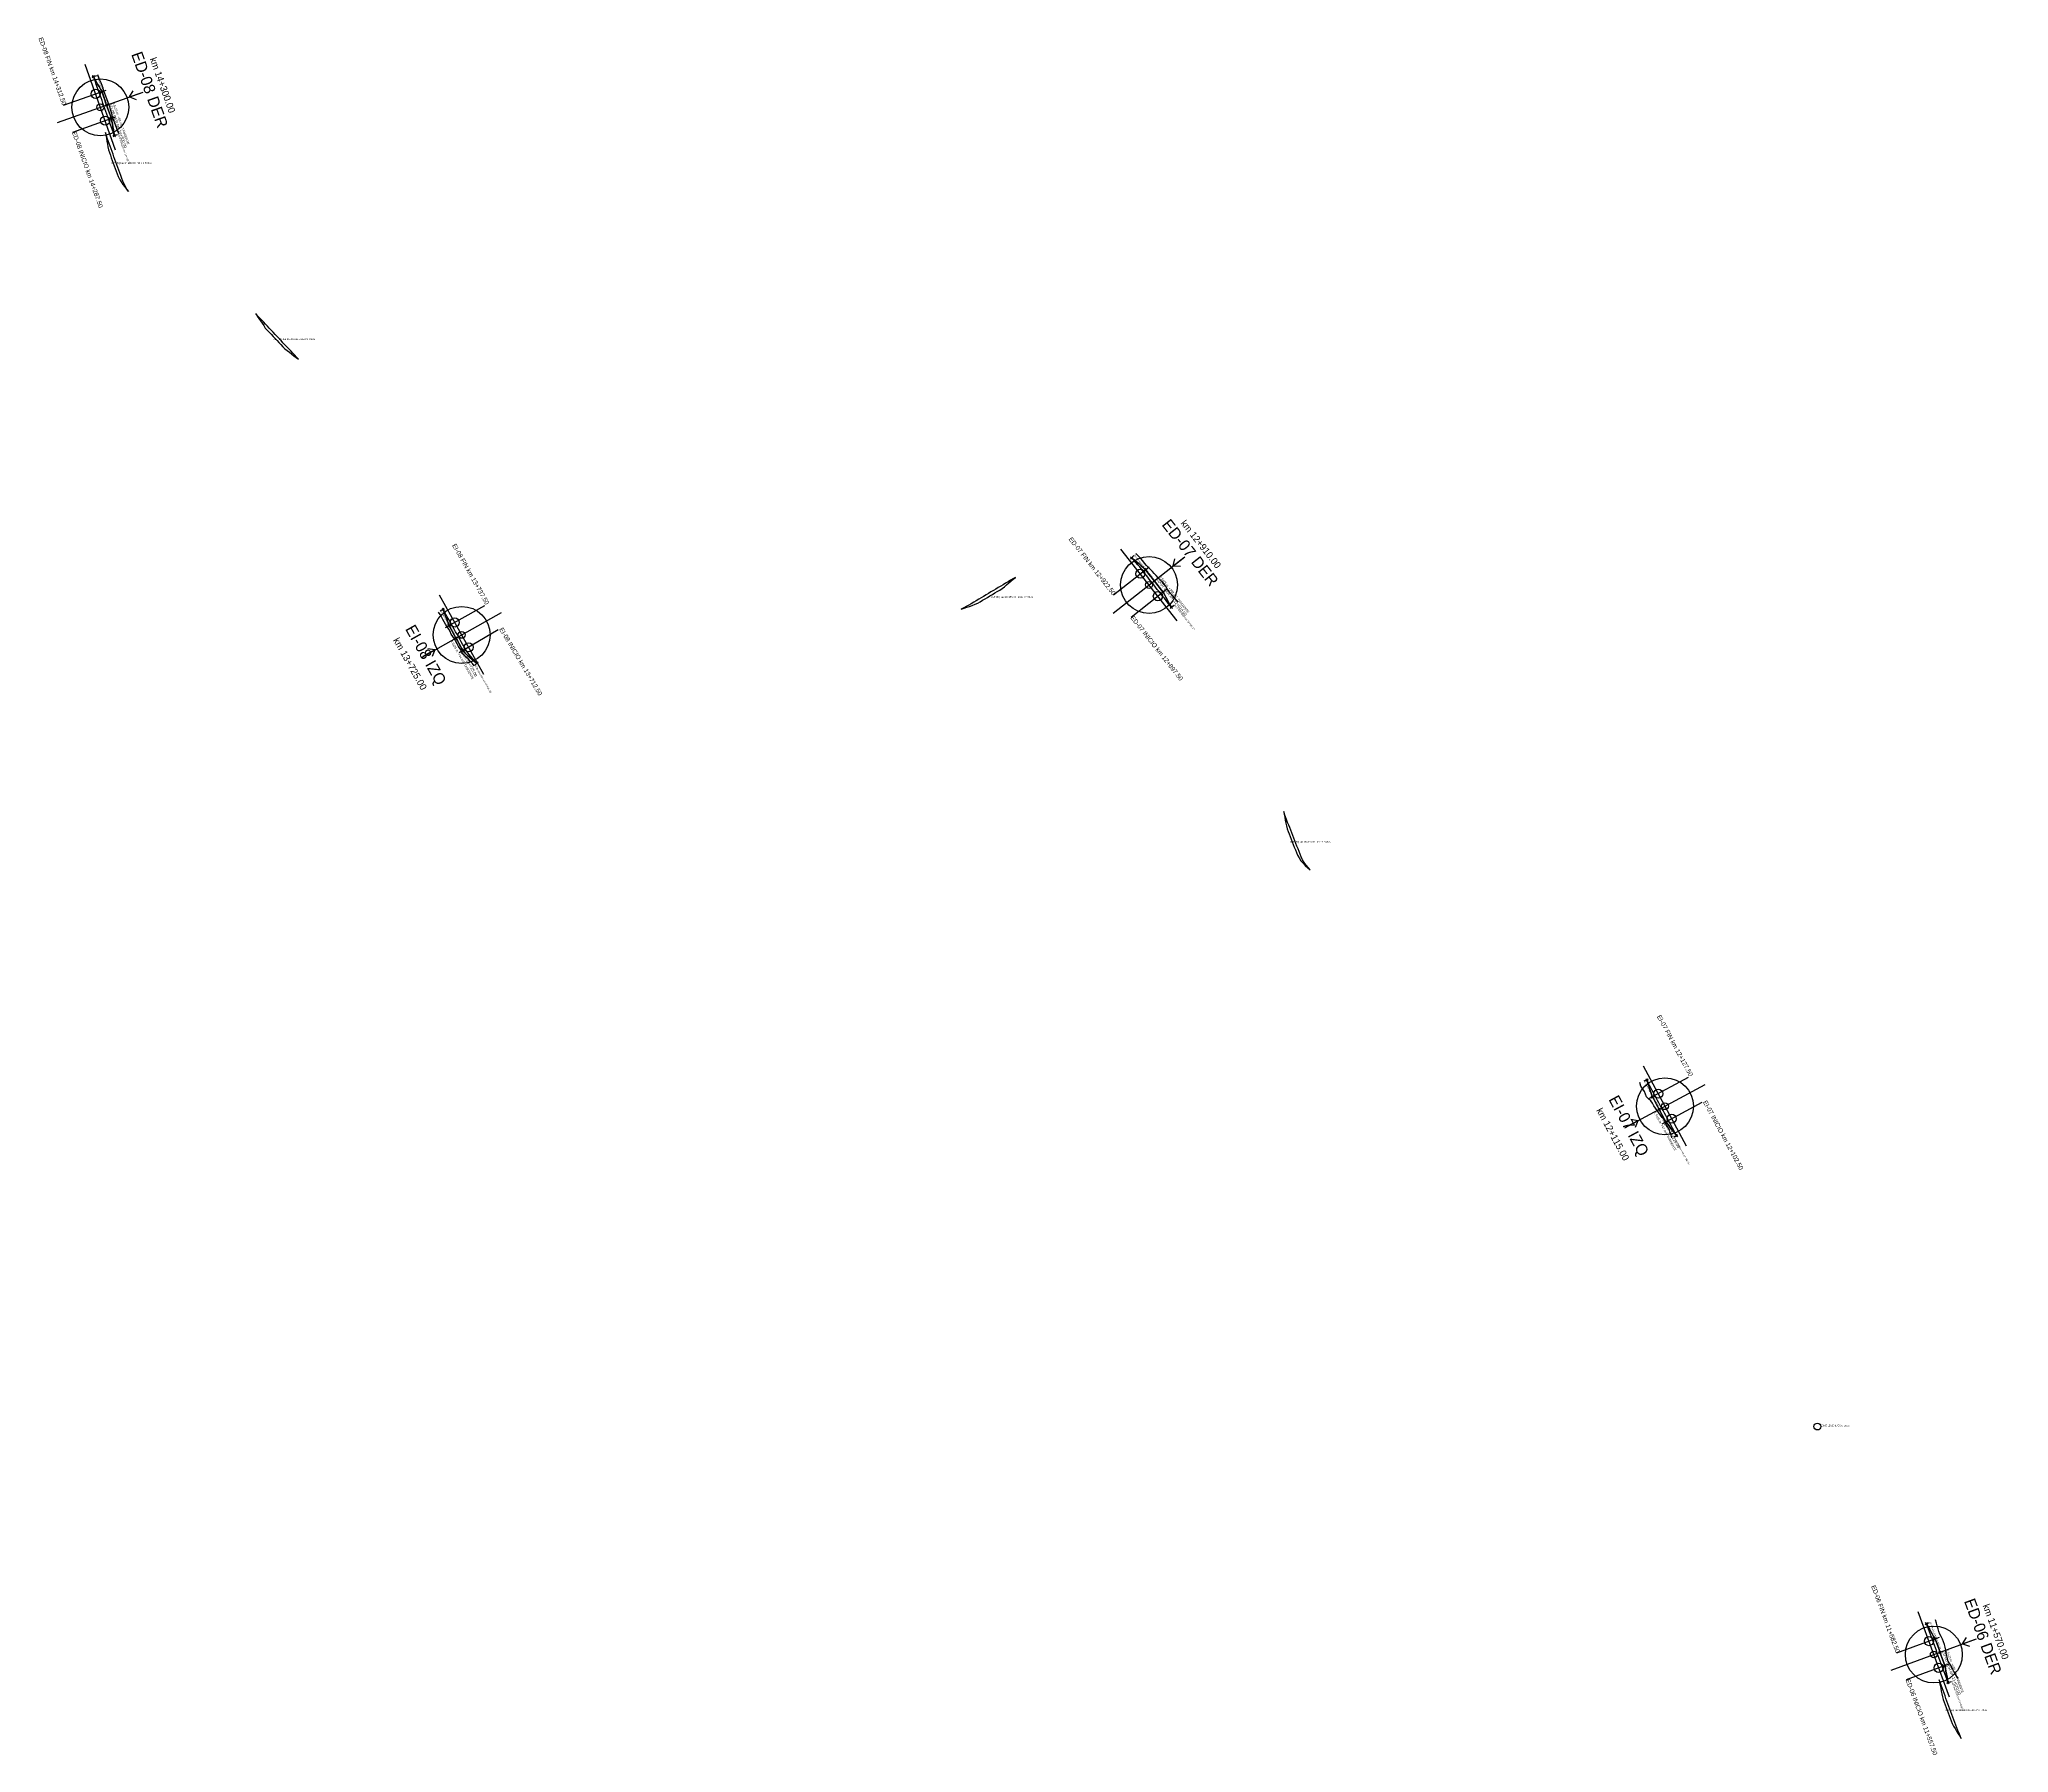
# Model space of a CAD drawing. Extents: x 598026 to 612634, y 9471396 to 9478667.
# Drawn here: x 605493 to 607223, y 9472307 to 9473812 of the extents above; entities that cross this region are included whole.
import ezdxf
from ezdxf.enums import TextEntityAlignment as Align

# ---------------------------------------------------------------- set-up
doc = ezdxf.new("R2010")
doc.units = 0
doc.header["$PDMODE"] = 35
doc.header["$PDSIZE"] = 1
for name, color, linetype in [('ENSANCHE_ALTERNATIVAS', 8, 'CONTINUOUS'), ('ENSANCHE_DER', 5, 'CONTINUOUS'), ('ENSANCHE_DER_BORDE_3D', 5, 'CONTINUOUS'), ('ENSANCHE_DER_MARCA', 5, 'CONTINUOUS'), ('ENSANCHE_DER_PUNTOS', 5, 'CONTINUOUS'), ('ENSANCHE_DER_TALUD', 5, 'CONTINUOUS'), ('ENSANCHE_DER_TEXTO', 5, 'CONTINUOUS'), ('ENSANCHE_INTERFERENCIA', 6, 'CONTINUOUS'), ('ENSANCHE_IZQ', 1, 'CONTINUOUS'), ('ENSANCHE_IZQ_BORDE_3D', 1, 'CONTINUOUS'), ('ENSANCHE_IZQ_MARCA', 1, 'CONTINUOUS'), ('ENSANCHE_IZQ_PUNTOS', 1, 'CONTINUOUS'), ('ENSANCHE_IZQ_TALUD', 1, 'CONTINUOUS'), ('ENSANCHE_IZQ_TEXTO', 1, 'CONTINUOUS')]:
    doc.layers.add(name, color=color, linetype=linetype)

msp = doc.modelspace()

# ---------------------------------------------------------------- linework, layer by layer
at = {"layer": 'ENSANCHE_ALTERNATIVAS'}
for points in [[(605571.5045, 9473678.5117), (605570.1897, 9473680.7583), (605568.9458, 9473683.0449), (605567.7739, 9473685.3692), (605566.6753, 9473687.729), (605565.6509, 9473690.1219), (605564.7017, 9473692.5458), (605563.8365, 9473694.9489), (605563, 9473697.3048), (605562.1635, 9473699.6607), (605561.327, 9473702.0166), (605560.4904, 9473704.3725), (605559.6539, 9473706.7284), (605558.8174, 9473709.0843), (605557.9809, 9473711.4402), (605557.1444, 9473713.7961), (605556.3079, 9473716.152), (605555.4713, 9473718.5078), (605554.6348, 9473720.8637), (605553.7983, 9473723.2196), (605552.9618, 9473725.5755), (605552.1253, 9473727.9314), (605551.2888, 9473730.2873), (605551.2888, 9473730.2873), (605551.7326, 9473727.792), (605552.1765, 9473725.2967), (605552.6204, 9473722.8014), (605553.0642, 9473720.3061), (605553.5081, 9473717.8107), (605553.952, 9473715.3154), (605554.7885, 9473712.9595), (605555.625, 9473710.6036), (605556.4615, 9473708.2478), (605557.298, 9473705.8919), (605558.1346, 9473703.536), (605558.9711, 9473701.1801), (605559.8076, 9473698.8242), (605560.6441, 9473696.4683), (605561.4806, 9473694.1124), (605562.3599, 9473691.6707), (605563.7231, 9473689.3321), (605565.1535, 9473687.0492), (605566.6491, 9473684.8239), (605568.2077, 9473682.6581), (605569.8269, 9473680.5535), (605571.5045, 9473678.5117)], [(605720.9757, 9473531.212), (605719.2622, 9473533.0324), (605717.5487, 9473534.8528), (605715.8352, 9473536.6732), (605714.1216, 9473538.4936), (605712.4081, 9473540.314), (605710.6946, 9473542.1344), (605708.9811, 9473543.9548), (605707.2676, 9473545.7752), (605705.5541, 9473547.5956), (605703.8406, 9473549.416), (605702.1271, 9473551.2364), (605700.4135, 9473553.0568), (605698.7, 9473554.8772), (605696.9865, 9473556.6976), (605695.273, 9473558.518), (605693.5595, 9473560.3385), (605691.846, 9473562.1589), (605690.1325, 9473563.9793), (605688.419, 9473565.7997), (605686.7054, 9473567.6201), (605684.9919, 9473569.4405), (605683.2784, 9473571.2609), (605683.2784, 9473571.2609), (605684.6885, 9473569.1549), (605686.0986, 9473567.0489), (605687.5088, 9473564.9429), (605688.9189, 9473562.8369), (605690.329, 9473560.7309), (605691.7391, 9473558.6249), (605693.4526, 9473556.8045), (605695.1661, 9473554.9841), (605696.8796, 9473553.1637), (605698.5931, 9473551.3433), (605700.3067, 9473549.5229), (605702.0202, 9473547.7025), (605703.7337, 9473545.8821), (605705.4472, 9473544.0617), (605707.1607, 9473542.2413), (605708.8742, 9473540.4209), (605710.8911, 9473538.8861), (605712.908, 9473537.3513), (605714.925, 9473535.8164), (605716.9419, 9473534.2816), (605718.9588, 9473532.7468), (605720.9757, 9473531.212)], [(606350.6327, 9473339.6045), (606348.4893, 9473338.3178), (606346.3458, 9473337.0311), (606344.2024, 9473335.7444), (606342.0589, 9473334.4577), (606339.9155, 9473333.171), (606337.772, 9473331.8842), (606335.6286, 9473330.5975), (606333.4851, 9473329.3108), (606331.3417, 9473328.0241), (606329.1982, 9473326.7374), (606327.0548, 9473325.4507), (606324.9113, 9473324.164), (606322.7679, 9473322.8773), (606320.6244, 9473321.5905), (606318.481, 9473320.3038), (606316.3375, 9473319.0171), (606314.1536, 9473317.7225), (606311.9516, 9473316.4541), (606309.7339, 9473315.2132), (606307.5394, 9473314.0068), (606305.3485, 9473312.8026), (606303.1577, 9473311.5983), (606303.1577, 9473311.5983), (606305.5492, 9473312.4374), (606307.9408, 9473313.2765), (606310.3374, 9473314.1186), (606312.7744, 9473315.0047), (606315.2047, 9473315.9238), (606317.6243, 9473316.8737), (606319.7677, 9473318.1604), (606321.9112, 9473319.4471), (606324.0546, 9473320.7338), (606326.1981, 9473322.0205), (606328.3415, 9473323.3072), (606330.4849, 9473324.5939), (606332.6284, 9473325.8807), (606334.7718, 9473327.1674), (606336.9153, 9473328.4541), (606339.0587, 9473329.7408), (606340.9877, 9473331.3848), (606342.9167, 9473333.0287), (606344.8457, 9473334.6727), (606346.7747, 9473336.3166), (606348.7037, 9473337.9606), (606350.6327, 9473339.6045)], [(606609.7528, 9473082.7768), (606607.7894, 9473084.7367), (606605.996, 9473086.8532), (606604.3849, 9473089.1117), (606602.9675, 9473091.4965), (606601.7534, 9473093.9909), (606600.7737, 9473096.427), (606599.8624, 9473098.755), (606598.9511, 9473101.083), (606598.0398, 9473103.411), (606597.1285, 9473105.739), (606596.2172, 9473108.067), (606595.3059, 9473110.395), (606594.3946, 9473112.7229), (606593.4833, 9473115.0509), (606592.572, 9473117.3789), (606591.6607, 9473119.7069), (606590.7494, 9473122.0349), (606589.8363, 9473124.3682), (606588.9288, 9473126.7419), (606588.0511, 9473129.1268), (606587.2032, 9473131.5224), (606586.3854, 9473133.9284), (606586.3854, 9473133.9284), (606586.8096, 9473131.3858), (606587.2672, 9473128.8438), (606587.7584, 9473126.3029), (606588.2832, 9473123.7634), (606588.8094, 9473121.2755), (606589.3327, 9473118.7956), (606590.244, 9473116.4676), (606591.1553, 9473114.1396), (606592.0666, 9473111.8116), (606592.9779, 9473109.4836), (606593.8892, 9473107.1557), (606594.8005, 9473104.8277), (606595.7118, 9473102.4997), (606596.6231, 9473100.1717), (606597.5344, 9473097.8437), (606598.4457, 9473095.5157), (606599.8438, 9473093.158), (606601.5005, 9473090.7053), (606603.3379, 9473088.4288), (606605.3383, 9473086.3415), (606607.483, 9473084.4543), (606609.7528, 9473082.7768)], [(607181.6262, 9472319.4041), (607180.6082, 9472321.7326), (607179.6194, 9472324.0735), (607178.66, 9472326.4267), (607177.73, 9472328.7917), (607176.8297, 9472331.1681), (607175.9616, 9472333.5242), (607175.0983, 9472335.8705), (607174.235, 9472338.2167), (607173.3718, 9472340.5629), (607172.5085, 9472342.9092), (607171.6453, 9472345.2554), (607170.782, 9472347.6016), (607169.9188, 9472349.9478), (607169.0555, 9472352.2941), (607168.1923, 9472354.6403), (607167.329, 9472356.9865), (607166.4658, 9472359.3328), (607165.6025, 9472361.679), (607164.7392, 9472364.0252), (607163.876, 9472366.3714), (607163.0127, 9472368.7177), (607162.1495, 9472371.0639), (607162.1495, 9472371.0639), (607162.6217, 9472368.5738), (607163.0939, 9472366.0837), (607163.5661, 9472363.5936), (607164.0383, 9472361.1035), (607164.5106, 9472358.6134), (607164.9828, 9472356.1233), (607165.846, 9472353.777), (607166.7093, 9472351.4308), (607167.5725, 9472349.0846), (607168.4358, 9472346.7384), (607169.2991, 9472344.3921), (607170.1623, 9472342.0459), (607171.0256, 9472339.6997), (607171.8888, 9472337.3534), (607172.7521, 9472335.0072), (607173.6153, 9472332.661), (607174.8769, 9472330.4421), (607176.1752, 9472328.1914), (607177.4996, 9472325.962), (607178.8497, 9472323.7541), (607180.2254, 9472321.568), (607181.6262, 9472319.4041)]]:
    msp.add_lwpolyline(points, close=True, dxfattribs=at)
at = {"layer": 'ENSANCHE_DER'}
for points in [[(605559.1814, 9473727.7839), (605558.3448, 9473730.1398), (605557.5083, 9473732.4957), (605556.6718, 9473734.8516), (605555.8353, 9473737.2075), (605554.9988, 9473739.5634), (605554.1622, 9473741.9193), (605553.3257, 9473744.2752), (605552.4892, 9473746.6311), (605551.6527, 9473748.987), (605550.8162, 9473751.3429), (605549.9797, 9473753.6988), (605549.1431, 9473756.0547), (605548.3066, 9473758.4106), (605547.4701, 9473760.7665), (605546.6336, 9473763.1224), (605545.7971, 9473765.4782), (605544.9606, 9473767.8341), (605544.124, 9473770.19), (605543.2875, 9473772.5459), (605542.451, 9473774.9018), (605541.6145, 9473777.2577), (605540.778, 9473779.6136), (605540.778, 9473779.6136), (605542.0071, 9473777.3971), (605543.2363, 9473775.1807), (605544.4655, 9473772.9642), (605545.6946, 9473770.7477), (605546.9238, 9473768.5312), (605548.153, 9473766.3148), (605548.9895, 9473763.9589), (605549.826, 9473761.603), (605550.6625, 9473759.2471), (605551.499, 9473756.8912), (605552.3356, 9473754.5353), (605553.1721, 9473752.1794), (605554.0086, 9473749.8235), (605554.8451, 9473747.4676), (605555.6816, 9473745.1117), (605556.5181, 9473742.7558), (605556.962, 9473740.2605), (605557.4059, 9473737.7652), (605557.8497, 9473735.2699), (605558.2936, 9473732.7746), (605558.7375, 9473730.2793), (605559.1814, 9473727.7839)], [(606487.7154, 9473313.3238), (606486.1588, 9473315.3054), (606484.6138, 9473317.2709), (606483.0688, 9473319.2363), (606481.5238, 9473321.2017), (606479.9788, 9473323.1672), (606478.4337, 9473325.1326), (606476.8887, 9473327.0981), (606475.3437, 9473329.0635), (606473.7987, 9473331.0289), (606472.2537, 9473332.9944), (606470.7087, 9473334.9598), (606469.1637, 9473336.9253), (606467.6187, 9473338.8907), (606466.0737, 9473340.8561), (606464.5287, 9473342.8216), (606462.9837, 9473344.787), (606461.4387, 9473346.7525), (606459.8937, 9473348.7179), (606458.3211, 9473350.7127), (606456.5801, 9473352.7541), (606454.7284, 9473354.6957), (606452.7718, 9473356.5315), (606452.7718, 9473356.5315), (606455.0218, 9473354.9915), (606457.1989, 9473353.3122), (606459.2943, 9473351.4971), (606461.2039, 9473349.7479), (606463.0765, 9473348.04), (606464.9491, 9473346.332), (606466.4941, 9473344.3666), (606468.0391, 9473342.4011), (606469.5841, 9473340.4357), (606471.1291, 9473338.4703), (606472.6741, 9473336.5048), (606474.2192, 9473334.5394), (606475.7642, 9473332.5739), (606477.3092, 9473330.6085), (606478.8542, 9473328.6431), (606480.3992, 9473326.6776), (606481.6166, 9473324.4547), (606482.8341, 9473322.2317), (606484.0515, 9473320.0088), (606485.2689, 9473317.7859), (606486.4864, 9473315.5629), (606487.7154, 9473313.3238)], [(607170.07, 9472368.6504), (607169.2068, 9472370.9967), (607168.3435, 9472373.3429), (607167.4803, 9472375.6891), (607166.617, 9472378.0354), (607165.7538, 9472380.3816), (607164.8905, 9472382.7278), (607164.0273, 9472385.074), (607163.164, 9472387.4203), (607162.3007, 9472389.7665), (607161.4375, 9472392.1127), (607160.5742, 9472394.459), (607159.711, 9472396.8052), (607158.8477, 9472399.1514), (607157.9845, 9472401.4976), (607157.1212, 9472403.8439), (607156.258, 9472406.1901), (607155.3947, 9472408.5363), (607154.5314, 9472410.8826), (607153.6682, 9472413.2288), (607152.8049, 9472415.575), (607151.9417, 9472417.9212), (607150.9949, 9472420.379), (607150.9949, 9472420.379), (607152.3327, 9472418.0651), (607153.587, 9472415.8628), (607154.8413, 9472413.6604), (607156.0956, 9472411.4581), (607157.3499, 9472409.2557), (607158.6042, 9472407.0534), (607159.4674, 9472404.7071), (607160.3307, 9472402.3609), (607161.194, 9472400.0147), (607162.0572, 9472397.6684), (607162.9205, 9472395.3222), (607163.7837, 9472392.976), (607164.647, 9472390.6298), (607165.5102, 9472388.2835), (607166.3735, 9472385.9373), (607167.2367, 9472383.5911), (607167.709, 9472381.101), (607168.1812, 9472378.6109), (607168.6534, 9472376.1208), (607169.1256, 9472373.6306), (607169.5978, 9472371.1405), (607170.07, 9472368.6504)]]:
    msp.add_lwpolyline(points, close=True, dxfattribs=at)
at = {"layer": 'ENSANCHE_DER_BORDE_3D'}
for points in [[(605559.1814, 9473727.7839, 585.4934), (605558.7375, 9473730.2793, 585.303), (605558.2936, 9473732.7746, 585.1197), (605557.8497, 9473735.2699, 584.9436), (605557.4059, 9473737.7652, 584.7746), (605556.962, 9473740.2605, 584.6126), (605556.5181, 9473742.7558, 584.4578), (605555.6816, 9473745.1117, 584.3185), (605554.8451, 9473747.4676, 584.1862), (605554.0086, 9473749.8235, 584.0611), (605553.1721, 9473752.1794, 583.9431), (605552.3356, 9473754.5353, 583.8291), (605551.499, 9473756.8912, 583.715), (605550.6625, 9473759.2471, 583.601), (605549.826, 9473761.603, 583.487), (605548.9895, 9473763.9589, 583.373), (605548.153, 9473766.3148, 583.259), (605546.9238, 9473768.5312, 583.1533), (605545.6946, 9473770.7477, 583.0477), (605544.4655, 9473772.9642, 582.942), (605543.2363, 9473775.1807, 582.8363), (605542.0071, 9473777.3971, 582.7306), (605540.778, 9473779.6136, 582.625)], [(606487.7154, 9473313.3238, 650.0466), (606486.4864, 9473315.5629, 649.793), (606485.2689, 9473317.7859, 649.5405), (606484.0515, 9473320.0088, 649.2892), (606482.8341, 9473322.2317, 649.039), (606481.6166, 9473324.4547, 648.79), (606480.3992, 9473326.6776, 648.5422), (606478.8542, 9473328.6431, 648.3039), (606477.3092, 9473330.6085, 648.0662), (606475.7642, 9473332.5739, 647.8285), (606474.2192, 9473334.5394, 647.5908), (606472.6741, 9473336.5048, 647.3531), (606471.1291, 9473338.4703, 647.1154), (606469.5841, 9473340.4357, 646.8777), (606468.0391, 9473342.4011, 646.64), (606466.4941, 9473344.3666, 646.4023), (606464.9491, 9473346.332, 646.1646), (606463.0765, 9473348.04, 645.9352), (606461.2039, 9473349.7479, 645.7058), (606459.2943, 9473351.4971, 645.4765), (606457.1989, 9473353.3122, 645.2471), (606455.0218, 9473354.9915, 645.0177), (606452.7718, 9473356.5315, 644.7884)], [(607170.07, 9472368.6504, 755.2723), (607169.5978, 9472371.1405, 755.1435), (607169.1256, 9472373.6306, 755.016), (607168.6534, 9472376.1208, 754.89), (607168.1812, 9472378.6109, 754.7653), (607167.709, 9472381.101, 754.6421), (607167.2367, 9472383.5911, 754.5202), (607166.3735, 9472385.9373, 754.408), (607165.5102, 9472388.2835, 754.2973), (607164.647, 9472390.6298, 754.1879), (607163.7837, 9472392.976, 754.0799), (607162.9205, 9472395.3222, 753.9733), (607162.0572, 9472397.6684, 753.8681), (607161.194, 9472400.0147, 753.7643), (607160.3307, 9472402.3609, 753.6619), (607159.4674, 9472404.7071, 753.5609), (607158.6042, 9472407.0534, 753.4612), (607157.3499, 9472409.2557, 753.3713), (607156.0956, 9472411.4581, 753.2828), (607154.8413, 9472413.6604, 753.1957), (607153.587, 9472415.8628, 753.11), (607152.3327, 9472418.0651, 753.0248), (607150.9949, 9472420.379, 752.9397)]]:
    msp.add_polyline3d(points, dxfattribs=at)
at = {"layer": 'ENSANCHE_DER_MARCA'}
for p, q in [((605560.2542, 9473714.9003), (605533.4856, 9473790.2889)), ((605539.8356, 9473779.279), (605543.605, 9473780.6174)), ((605509.1756, 9473739.2103), (605584.5642, 9473765.9789)), ((605514.4166, 9473754.3358), (605551.9224, 9473767.6532)), ((605572.3135, 9473761.629), (605575.6869, 9473767.0714)), ((605572.3135, 9473761.629), (605583.6218, 9473765.6442)), ((605572.3135, 9473761.629), (605578.3638, 9473759.5326)), ((605522.7817, 9473730.7769), (605560.2876, 9473744.0942)), ((605558.239, 9473727.4493), (605562.0084, 9473728.7878)), ((606492.8344, 9473301.4734), (606443.3942, 9473364.3674)), ((606436.6673, 9473308.2003), (606499.5614, 9473357.6405)), ((606436.804, 9473324.2075), (606468.0938, 9473348.804)), ((606452.1081, 9473355.7835), (606454.7629, 9473358.7754)), ((606489.3411, 9473349.6065), (606498.7752, 9473357.0225)), ((606489.3411, 9473349.6065), (606490.7999, 9473355.8412)), ((606489.3411, 9473349.6065), (606495.744, 9473349.5518)), ((606452.2541, 9473304.5531), (606483.5439, 9473329.1496)), ((606486.9255, 9473312.7105), (606490.0851, 9473315.1635)), ((607171.2893, 9472355.7798), (607143.6651, 9472430.8591)), ((607150.0712, 9472419.9959), (607153.766, 9472421.5285)), ((607119.9375, 9472379.5074), (607195.0169, 9472407.1315)), ((607125.0062, 9472394.6915), (607162.3582, 9472408.4346)), ((607182.8165, 9472402.6426), (607186.1277, 9472408.1231)), ((607182.8165, 9472402.6426), (607194.0784, 9472406.7862)), ((607182.8165, 9472402.6426), (607188.8902, 9472400.6152)), ((607133.6387, 9472371.2293), (607170.9907, 9472384.9723)), ((607169.1315, 9472368.3051), (607172.8855, 9472369.6863))]:
    msp.add_line(p, q, dxfattribs=at)
for centre, radius in [((605546.8699, 9473752.5946), 25), ((605542.6873, 9473764.374), 4), ((605546.8699, 9473752.5946), 3), ((605551.0525, 9473740.8151), 4), ((606468.1143, 9473332.9204), 25), ((606460.3893, 9473342.7476), 4), ((606468.1143, 9473332.9204), 3), ((606475.8394, 9473323.0932), 4), ((607157.4772, 9472393.3195), 25), ((607153.1609, 9472405.0506), 4), ((607157.4772, 9472393.3195), 3), ((607161.7935, 9472381.5883), 4)]:
    msp.add_circle(centre, radius, dxfattribs=at)
at = {"layer": 'ENSANCHE_DER_PUNTOS'}
for p in [(605540.778, 9473779.6136, 582.625), (605548.153, 9473766.3148, 583.259), (605552.3356, 9473754.5353, 583.8291), (605556.5181, 9473742.7558, 584.4578), (605559.1814, 9473727.7839, 585.4934), (606452.7718, 9473356.5315, 644.7884), (606464.9491, 9473346.332, 646.1646), (606472.6741, 9473336.5048, 647.3531), (606480.3992, 9473326.6776, 648.5422), (606487.7154, 9473313.3238, 650.0466), (607150.9949, 9472420.379, 752.9397), (607158.6042, 9472407.0534, 753.4612), (607162.9205, 9472395.3222, 753.9733), (607167.2367, 9472383.5911, 754.5202), (607170.07, 9472368.6504, 755.2723)]:
    msp.add_point(p, dxfattribs=at)
at = {"layer": 'ENSANCHE_DER_TALUD'}
for points in [[(605562.9508, 9473729.1224), (605562.1143, 9473731.4783), (605561.2777, 9473733.8342), (605560.4412, 9473736.19), (605559.6047, 9473738.5459), (605558.7682, 9473740.9018), (605557.9317, 9473743.2577), (605557.0952, 9473745.6136), (605556.4942, 9473748.0532), (605555.8933, 9473750.4927), (605555.0568, 9473752.8486), (605554.2203, 9473755.2045), (605553.3838, 9473757.5604), (605552.5472, 9473759.9163), (605551.7107, 9473762.2722), (605550.8742, 9473764.6281), (605550.0377, 9473766.984), (605549.2012, 9473769.3399), (605548.3646, 9473771.6958), (605547.5281, 9473774.0517), (605546.456, 9473776.3239), (605545.3839, 9473778.5961), (605544.5474, 9473780.952)], [(606493.6396, 9473317.9232), (606492.0551, 9473319.9404), (606490.3135, 9473321.7514), (606488.572, 9473323.5623), (606487.027, 9473325.5278), (606485.482, 9473327.4932), (606484.1335, 9473329.6131), (606482.7851, 9473331.7331), (606481.24, 9473333.6985), (606479.695, 9473335.664), (606477.9535, 9473337.4749), (606476.2119, 9473339.2858), (606474.4704, 9473341.0968), (606472.7288, 9473342.9077), (606470.9873, 9473344.7187), (606469.2457, 9473346.5296), (606467.5042, 9473348.3405), (606465.7626, 9473350.1515), (606464.2176, 9473352.1169), (606462.6034, 9473354.164), (606460.6641, 9473356.4379), (606458.6016, 9473358.6006), (606456.4222, 9473360.6454)], [(607178.7511, 9472371.8445), (607177.6532, 9472374.1044), (607176.3207, 9472376.278), (607174.9882, 9472378.4515), (607173.8903, 9472380.7114), (607172.7924, 9472382.9713), (607171.4599, 9472385.1449), (607170.1274, 9472387.3185), (607169.4988, 9472389.7511), (607168.8702, 9472392.1836), (607168.4762, 9472394.7025), (607168.0822, 9472397.2214), (607167.4535, 9472399.6539), (607166.8249, 9472402.0865), (607165.9616, 9472404.4327), (607165.0984, 9472406.7789), (607164.0005, 9472409.0388), (607162.9026, 9472411.2987), (607162.0394, 9472413.645), (607161.1761, 9472415.9912), (607160.5475, 9472418.4238), (607159.9189, 9472420.8563), (607159.0772, 9472423.7315)]]:
    msp.add_lwpolyline(points, dxfattribs=at)
at = {"layer": 'ENSANCHE_INTERFERENCIA'}
msp.add_circle((607055.1919, 9472593.5879), 3, dxfattribs=at)
at = {"layer": 'ENSANCHE_IZQ'}
for points in [[(605877.6744, 9473264.3257), (605875.8862, 9473266.0728), (605874.0319, 9473267.9358), (605872.2422, 9473269.9347), (605870.5663, 9473272.0299), (605869.0093, 9473274.2149), (605867.576, 9473276.4829), (605866.3004, 9473278.7281), (605865.0781, 9473280.9089), (605863.8558, 9473283.0897), (605862.6335, 9473285.2705), (605861.4112, 9473287.4513), (605860.1888, 9473289.6321), (605858.9665, 9473291.8129), (605857.7442, 9473293.9937), (605856.5219, 9473296.1746), (605855.2996, 9473298.3554), (605854.0773, 9473300.5362), (605852.8549, 9473302.717), (605851.6326, 9473304.8978), (605850.4103, 9473307.0786), (605849.188, 9473309.2594), (605847.9657, 9473311.4402), (605847.9657, 9473311.4402), (605848.8245, 9473309.0557), (605849.6834, 9473306.6712), (605850.5422, 9473304.2866), (605851.4011, 9473301.9021), (605852.2599, 9473299.5176), (605853.1188, 9473297.1331), (605854.3411, 9473294.9522), (605855.5634, 9473292.7714), (605856.7857, 9473290.5906), (605858.008, 9473288.4098), (605859.2304, 9473286.229), (605860.4527, 9473284.0482), (605861.675, 9473281.8674), (605862.8973, 9473279.6866), (605864.1196, 9473277.5057), (605865.4264, 9473275.2066), (605867.2797, 9473273.0534), (605869.2364, 9473271.0253), (605871.2881, 9473269.1271), (605873.4267, 9473267.3629), (605875.595, 9473265.7747), (605877.6744, 9473264.3257)], [(606931.4435, 9472849.2003), (606930.2585, 9472851.4016), (606929.0735, 9472853.603), (606927.8885, 9472855.8043), (606926.7035, 9472858.0056), (606925.5185, 9472860.2069), (606924.3335, 9472862.4082), (606923.1485, 9472864.6095), (606921.9635, 9472866.8108), (606920.7785, 9472869.0122), (606919.5935, 9472871.2135), (606918.4085, 9472873.4148), (606917.2235, 9472875.6161), (606916.0385, 9472877.8174), (606914.8535, 9472880.0187), (606913.6685, 9472882.22), (606912.4835, 9472884.4214), (606911.2985, 9472886.6227), (606910.1135, 9472888.824), (606908.9285, 9472891.0253), (606907.7435, 9472893.2266), (606906.5174, 9472895.588), (606905.4285, 9472898.1395), (606905.4285, 9472898.1395), (606906.1413, 9472895.4086), (606907.0098, 9472892.8316), (606907.8279, 9472890.4328), (606908.646, 9472888.034), (606909.4641, 9472885.6352), (606910.2822, 9472883.2364), (606911.4672, 9472881.035), (606912.6522, 9472878.8337), (606913.8372, 9472876.6324), (606915.0222, 9472874.4311), (606916.2072, 9472872.2298), (606917.3922, 9472870.0285), (606918.5772, 9472867.8272), (606919.7622, 9472865.6258), (606920.9472, 9472863.4245), (606922.1322, 9472861.2232), (606923.684, 9472859.2194), (606925.2359, 9472857.2156), (606926.7878, 9472855.2118), (606928.3397, 9472853.208), (606929.8916, 9472851.2041), (606931.4435, 9472849.2003)]]:
    msp.add_lwpolyline(points, close=True, dxfattribs=at)
at = {"layer": 'ENSANCHE_IZQ_BORDE_3D'}
for points in [[(605877.6744, 9473264.3257, 620.1382), (605875.595, 9473265.7747, 619.852), (605873.4267, 9473267.3629, 619.5659), (605871.2881, 9473269.1271, 619.2797), (605869.2364, 9473271.0253, 618.9936), (605867.2797, 9473273.0534, 618.7074), (605865.4264, 9473275.2066, 618.4213), (605864.1196, 9473277.5057, 618.1435), (605862.8973, 9473279.6866, 617.8657), (605861.675, 9473281.8674, 617.5879), (605860.4527, 9473284.0482, 617.31), (605859.2304, 9473286.229, 617.0322), (605858.008, 9473288.4098, 616.7544), (605856.7857, 9473290.5906, 616.4766), (605855.5634, 9473292.7714, 616.2008), (605854.3411, 9473294.9522, 615.9293), (605853.1188, 9473297.1331, 615.6622), (605852.2599, 9473299.5176, 615.4077), (605851.4011, 9473301.9021, 615.1575), (605850.5422, 9473304.2866, 614.9117), (605849.6834, 9473306.6712, 614.6702), (605848.8245, 9473309.0557, 614.433), (605847.9657, 9473311.4402, 614.2001)], [(606931.4435, 9472849.2003, 728.7125), (606929.8916, 9472851.2041, 728.5304), (606928.3397, 9472853.208, 728.3439), (606926.7878, 9472855.2118, 728.1531), (606925.2359, 9472857.2156, 727.9578), (606923.684, 9472859.2194, 727.7582), (606922.1322, 9472861.2232, 727.5542), (606920.9472, 9472863.4245, 727.3541), (606919.7622, 9472865.6258, 727.1497), (606918.5772, 9472867.8272, 726.9409), (606917.3922, 9472870.0285, 726.7276), (606916.2072, 9472872.2298, 726.51), (606915.0222, 9472874.4311, 726.288), (606913.8372, 9472876.6324, 726.0616), (606912.6522, 9472878.8337, 725.831), (606911.4672, 9472881.035, 725.599), (606910.2822, 9472883.2364, 725.3671), (606909.4641, 9472885.6352, 725.1434), (606908.646, 9472888.034, 724.9198), (606907.8279, 9472890.4328, 724.6961), (606907.0098, 9472892.8316, 724.4725), (606906.1413, 9472895.4086, 724.2489), (606905.4285, 9472898.1395, 724.0252)]]:
    msp.add_polyline3d(points, dxfattribs=at)
at = {"layer": 'ENSANCHE_IZQ_MARCA'}
for p, q in [((605883.8469, 9473254.1718), (605844.7327, 9473323.9578)), ((605848.838, 9473311.9292), (605845.3487, 9473309.9735)), ((605884.348, 9473314.6366), (605849.6295, 9473295.1773)), ((605829.3969, 9473269.5077), (605899.1828, 9473308.6219)), ((605896.2095, 9473293.4833), (605861.9869, 9473273.1645)), ((605840.7371, 9473275.8637), (605830.2692, 9473269.9966)), ((605840.7371, 9473275.8637), (605834.4197, 9473276.9084)), ((605840.7371, 9473275.8637), (605838.3312, 9473269.9298)), ((605878.3733, 9473265.041), (605875.578, 9473262.1798)), ((606886.0932, 9472856.019), (606956.5353, 9472893.9389)), ((606940.2742, 9472839.758), (606902.3543, 9472910.2)), ((606906.3638, 9472898.4934), (606902.6226, 9472897.078)), ((606941.805, 9472900.2055), (606906.7601, 9472881.3404)), ((606953.655, 9472878.1924), (606918.6101, 9472859.3272)), ((606897.54, 9472862.181), (606886.9737, 9472856.493)), ((606897.54, 9472862.181), (606891.2414, 9472863.3331)), ((606897.54, 9472862.181), (606895.0334, 9472856.2889)), ((606932.324, 9472849.6743), (606928.8019, 9472847.7783))]:
    msp.add_line(p, q, dxfattribs=at)
for centre, radius in [((605864.2898, 9473289.0648), 25), ((605858.1782, 9473299.9688), 4), ((605864.2898, 9473289.0648), 3), ((605870.4136, 9473278.1677), 4), ((606921.3142, 9472874.979), 25), ((606915.3892, 9472885.9856), 4), ((606921.3142, 9472874.979), 3), ((606927.2392, 9472863.9724), 4)]:
    msp.add_circle(centre, radius, dxfattribs=at)
at = {"layer": 'ENSANCHE_IZQ_PUNTOS'}
for p in [(605847.9657, 9473311.4402, 614.2001), (605853.1188, 9473297.1331, 615.6622), (605859.2304, 9473286.229, 617.0322), (605865.4264, 9473275.2066, 618.4213), (605877.6744, 9473264.3257, 620.1382), (606905.4285, 9472898.1395, 724.0252), (606910.2822, 9472883.2364, 725.3671), (606916.2072, 9472872.2298, 726.51), (606922.1322, 9472861.2232, 727.5542), (606931.4435, 9472849.2003, 728.7125)]:
    msp.add_point(p, dxfattribs=at)
at = {"layer": 'ENSANCHE_IZQ_TALUD'}
for points in [[(605875.2285, 9473261.8222), (605873.7897, 9473263.9269), (605871.8533, 9473265.8734), (605869.9524, 9473267.9964), (605867.7734, 9473269.9204), (605865.6885, 9473271.9849), (605864.1366, 9473274.4409), (605862.8111, 9473276.7724), (605861.5888, 9473278.9532), (605860.3665, 9473281.134), (605859.1442, 9473283.3148), (605857.9219, 9473285.4956), (605856.4815, 9473287.5542), (605855.0411, 9473289.6128), (605854.0368, 9473291.9158), (605853.0326, 9473294.2188), (605851.5922, 9473296.2774), (605850.1518, 9473298.336), (605848.9295, 9473300.5168), (605847.7072, 9473302.6976), (605846.4848, 9473304.8784), (605845.2625, 9473307.0593), (605843.8221, 9473309.1178)], [(606927.4811, 9472847.0673), (606926.7364, 9472849.5057), (606925.9916, 9472851.944), (606925.2469, 9472854.3823), (606923.8418, 9472856.4651), (606922.4366, 9472858.5479), (606921.4718, 9472860.8677), (606920.5069, 9472863.1875), (606918.8816, 9472865.1518), (606917.2564, 9472867.1162), (606915.8513, 9472869.199), (606914.4461, 9472871.2818), (606913.041, 9472873.3646), (606911.6359, 9472875.4474), (606910.2307, 9472877.5302), (606908.8256, 9472879.613), (606906.9802, 9472881.4589), (606905.1348, 9472883.3047), (606904.17, 9472885.6245), (606903.2051, 9472887.9443), (606901.8, 9472890.0271), (606900.1992, 9472892.5746), (606899.3491, 9472895.8395)]]:
    msp.add_lwpolyline(points, dxfattribs=at)

# ---------------------------------------------------------------- texts
at = {"layer": 'ENSANCHE_ALTERNATIVAS'}
for s, p in [('ALT IZQ km 14+250.00 +94 m3 TANG', (605556.2498, 9473702.8667)), ('ALT IZQ km 14+040.00 +128 m3 TANG', (605698.8503, 9473548.1521)), ('ALT IZQ km 13+155.00 +101 m3 TANG', (606329.3709, 9473321.5925)), ('ALT IZQ km 12+640.00 +69 m3 TANG', (606592.0268, 9473106.4266)), ('ALT IZQ km 11+520.00 +141 m3 TANG', (607167.4221, 9472343.7015))]:
    msp.add_text(s, height=1.5, dxfattribs=at).set_placement(p)
at = {"layer": 'ENSANCHE_DER_MARCA'}
for s, rotation, p in [('ED-08 FIN km 14+312.50', -70.4514, (605513.4742, 9473754.0012)), ('ED-07 FIN km 12+922.50', -51.8296, (606436.0178, 9473323.5895)), ('ED-06 FIN km 11+582.50', -69.7998, (607124.0677, 9472394.3462))]:
    msp.add_text(s, height=4, rotation=rotation, dxfattribs=at).set_placement(p, align=Align.RIGHT)
for s, height, rotation, p in [('ED-08 DER', 10, -70.4514, (605585.5065, 9473766.3135)), ('km 14+300.00', 6, -70.4514, (605598.6996, 9473770.998)), ('ED-07 DER', 10, -51.8296, (606500.3475, 9473358.2585)), ('km 12+910.00', 6, -51.8296, (606511.354, 9473366.9106)), ('ED-06 DER', 10, -69.7998, (607195.9554, 9472407.4768)), ('km 11+570.00', 6, -69.7998, (607209.0943, 9472412.3111))]:
    msp.add_text(s, height=height, rotation=rotation, dxfattribs=at).set_placement(p, align=Align.CENTER)
for s, rotation, p in [('ED-08 INICIO km 14+287.50', -70.4514, (605521.8394, 9473730.4423)), ('ED-07 INICIO km 12+897.50', -51.8296, (606451.4679, 9473303.9351)), ('ED-06 INICIO km 11+557.50', -69.7998, (607132.7002, 9472370.884))]:
    msp.add_text(s, height=4, rotation=rotation, dxfattribs=at).set_placement(p)
at = {"layer": 'ENSANCHE_DER_TEXTO'}
for s, height, rotation, p in [('fin transicion km 14+327.50', 1.5, -70.4514, (605543.605, 9473780.6174)), ('ED-08 DER km 14+300.00', 2.5, -70.4514, (605554.2203, 9473755.2045)), ('2.5x25 m  +82 m3  TANGENTE', 2, -70.4514, (605557.5185, 9473756.3756)), ('inicio transicion km 14+272.50', 1.5, -70.4514, (605562.0084, 9473728.7878)), ('fin transicion km 12+937.50', 1.5, -51.8296, (606454.7629, 9473358.7754)), ('ED-07 DER km 12+910.00', 2.5, -51.8296, (606474.2465, 9473337.7408)), ('2.5x25 m  +262 m3  TANGENTE', 2, -51.8296, (606476.9981, 9473339.9038)), ('inicio transicion km 12+882.50', 1.5, -51.8296, (606490.0851, 9473315.1635)), ('fin transicion km 11+597.50', 1.5, -69.7998, (607153.766, 9472421.5285)), ('ED-06 DER km 11+570.00', 2.5, -69.7998, (607164.7974, 9472396.0128)), ('2.5x25 m  +330 m3  TANGENTE', 2, -69.7998, (607168.0822, 9472397.2214)), ('inicio transicion km 11+542.50', 1.5, -69.7998, (607172.8855, 9472369.6863))]:
    msp.add_text(s, height=height, rotation=rotation, dxfattribs=at).set_placement(p)
at = {"layer": 'ENSANCHE_INTERFERENCIA'}
msp.add_text('EI-07 LEVE NUEVA: cerco', height=1.5, dxfattribs=at).set_placement((607058.6919, 9472593.5879))
at = {"layer": 'ENSANCHE_IZQ_MARCA'}
for s, rotation, p in [('EI-08 FIN km 13+737.50', -60.7299, (605885.2203, 9473315.1256)), ('EI-07 FIN km 12+127.50', -61.7058, (606942.6855, 9472900.6795))]:
    msp.add_text(s, height=4, rotation=rotation, dxfattribs=at).set_placement(p, align=Align.RIGHT)
for s, height, rotation, p in [('EI-08 IZQ', 10, -60.7299, (605828.5245, 9473269.0188)), ('km 13+725.00', 6, -60.7299, (605816.312, 9473262.1738)), ('EI-07 IZQ', 10, -61.7058, (606885.2127, 9472855.545)), ('km 12+115.00', 6, -61.7058, (606872.8853, 9472848.9091))]:
    msp.add_text(s, height=height, rotation=rotation, dxfattribs=at).set_placement(p, align=Align.CENTER)
for s, rotation, p in [('EI-08 INICIO km 13+712.50', -59.3015, (605897.0694, 9473293.9938)), ('EI-07 INICIO km 12+102.50', -61.7058, (606954.5355, 9472878.6664))]:
    msp.add_text(s, height=4, rotation=rotation, dxfattribs=at).set_placement(p)
at = {"layer": 'ENSANCHE_IZQ_TEXTO'}
for s, height, rotation, p in [('fin transicion km 13+752.50', 1.5, -60.7299, (605845.3487, 9473309.9735)), ('2.5x25 m  +34 m3  TANGENTE', 2, -60.7299, (605854.4326, 9473283.5399)), ('EI-08 IZQ km 13+725.00', 2.5, -60.7299, (605857.4857, 9473285.2511)), ('inicio transicion km 13+697.50', 1.5, -60.7299, (605875.578, 9473262.1798)), ('fin transicion km 12+142.50', 1.5, -61.7058, (606902.6226, 9472897.078)), ('2.5x25 m  +47 m3  TANGENTE', 2, -61.7058, (606911.3643, 9472869.6228)), ('EI-07 IZQ km 12+115.00', 2.5, -61.7058, (606914.4461, 9472871.2818)), ('inicio transicion km 12+087.50', 1.5, -61.7058, (606928.8019, 9472847.7783))]:
    msp.add_text(s, height=height, rotation=rotation, dxfattribs=at).set_placement(p)

doc.saveas('drawing.dxf')
